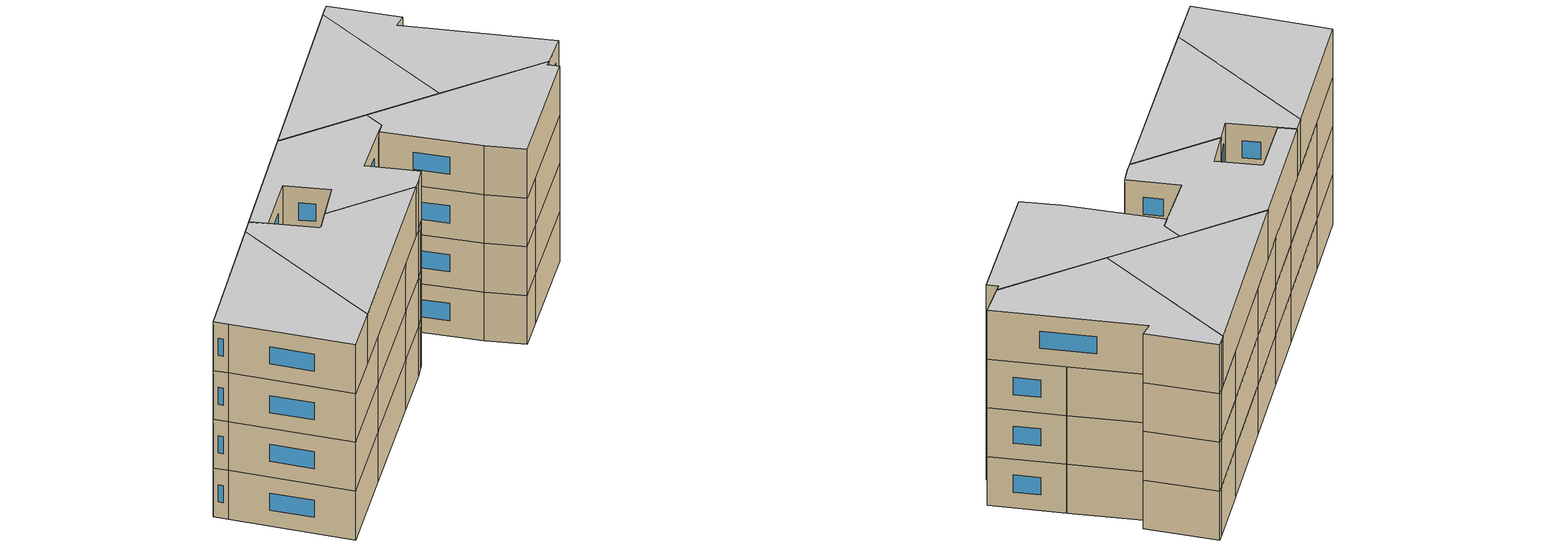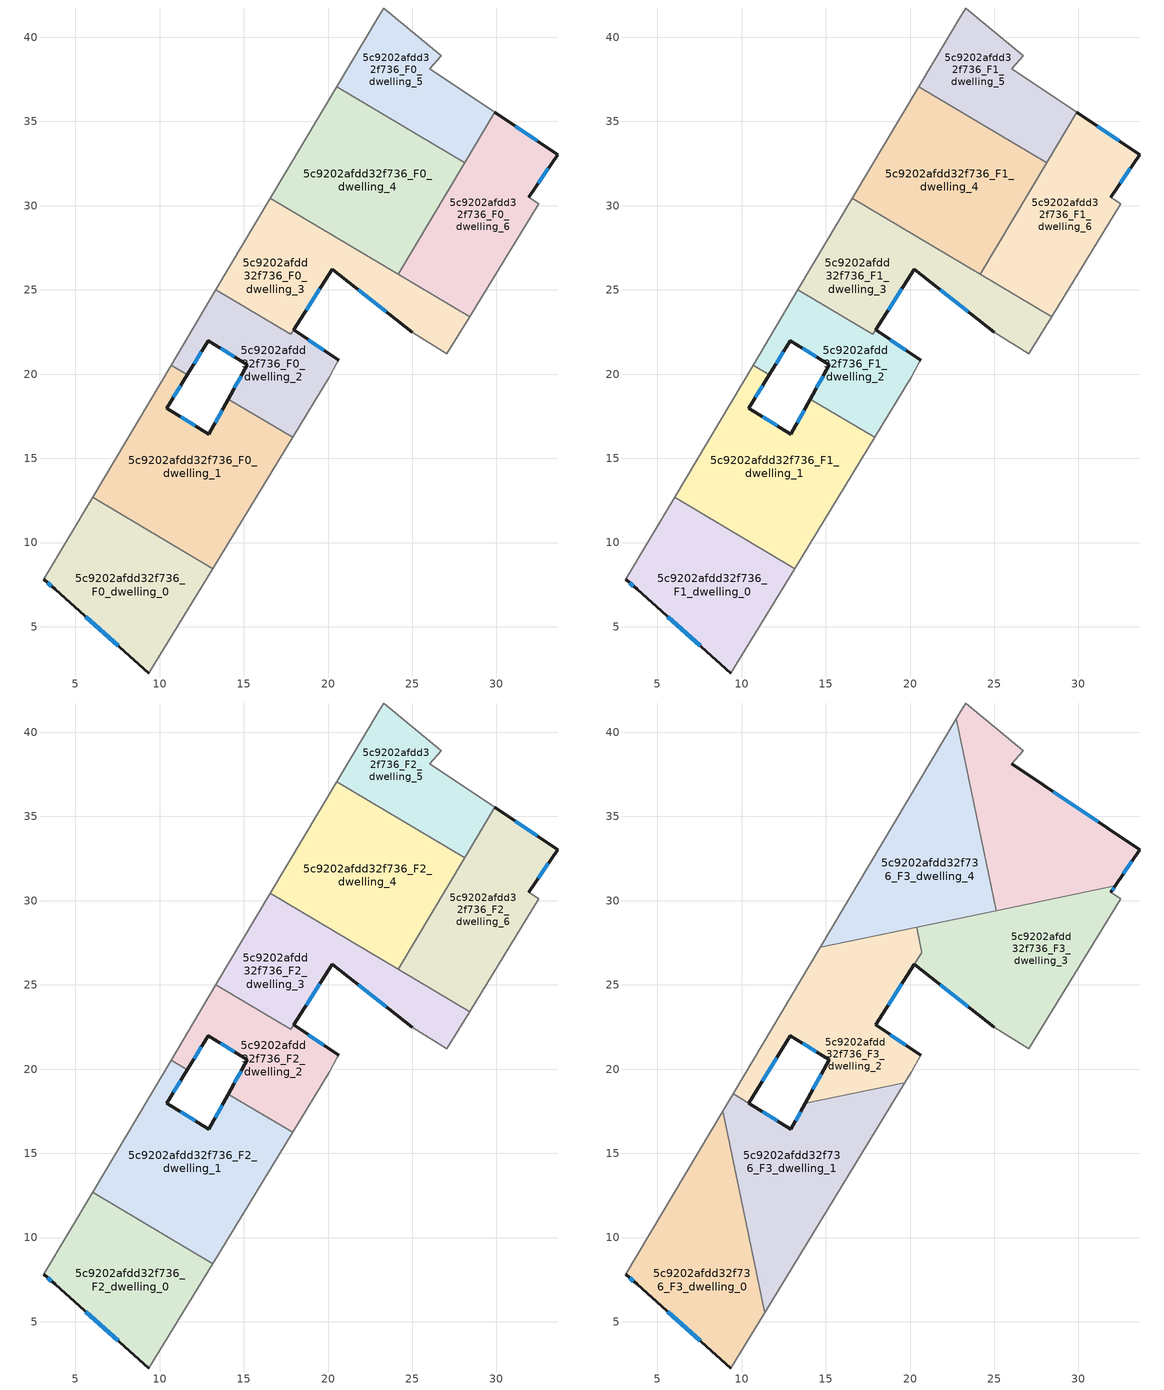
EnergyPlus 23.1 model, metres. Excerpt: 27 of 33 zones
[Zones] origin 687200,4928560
5c9202afdd32f736_F0_dwelling_0
 floor ground (EU_floor_Construction): 13.14,8.45 9.37,2.26 3.8,7.23 3.13,7.82 6.02,12.68 z0
 wall outside (EU_wall_Construction): 3.13,7.82 3.8,7.23 9.37,2.26 z0:3
 wall adiabatic (EU_wall_Construction): 6.02,12.68 3.13,7.82 / 9.37,2.26 13.14,8.45 z0:3
 wall to 5c9202afdd32f736_F0_dwelling_1 (EU_wall_Construction): 13.14,8.45 6.02,12.68 z0:3
 window (EU_Window_Construction): 5.61,5.61 7.56,3.87 / 3.35,7.62 3.58,7.42 z0.98:2.02
5c9202afdd32f736_F0_dwelling_1
 floor ground (EU_floor_Construction): 17.9,16.25 13.14,8.45 6.02,12.68 10.69,20.53 11.65,19.96 10.43,17.96 12.93,16.43 14.08,18.52 z0
 wall outside (EU_wall_Construction): 14.08,18.52 12.93,16.43 10.43,17.96 11.65,19.96 z0:3
 wall to 5c9202afdd32f736_F0_dwelling_2 (EU_wall_Construction): 11.65,19.96 10.69,20.53 / 17.9,16.25 14.08,18.52 z0:3
 wall adiabatic (EU_wall_Construction): 13.14,8.45 17.9,16.25 / 10.69,20.53 6.02,12.68 z0:3
 window (EU_Window_Construction): 10.83,18.62 11.25,19.31 / 12.12,16.93 11.24,17.47 / 13.71,17.84 13.3,17.11 z0.98:2.02
5c9202afdd32f736_F0_dwelling_2
 floor ground (EU_floor_Construction): 17.95,22.62 20.63,20.83 20.56,20.7 20.07,19.82 17.9,16.25 14.08,18.52 15.2,20.54 12.88,22 11.65,19.96 10.69,20.53 13.34,24.99 17.78,22.36 z0
 wall outside (EU_wall_Construction): 11.65,19.96 12.88,22 15.2,20.54 14.08,18.52 / 20.63,20.83 17.95,22.62 z0:3
 wall adiabatic (EU_wall_Construction): 13.34,24.99 10.69,20.53 / 17.9,16.25 20.07,19.82 20.56,20.7 20.63,20.83 z0:3
 wall to 5c9202afdd32f736_F0_dwelling_3 (EU_wall_Construction): 17.77,22.36 13.34,24.99 / 17.95,22.62 17.78,22.36 z0:3
 window (EU_Window_Construction): 12.05,20.62 12.48,21.33 / 19.76,21.42 18.82,22.04 / 14.84,19.89 14.45,19.18 / 13.64,21.52 14.45,21.02 z0.98:2.02
5c9202afdd32f736_F0_dwelling_3
 floor ground (EU_floor_Construction): 28.41,23.41 27.05,21.2 25.01,22.47 20.26,26.22 17.78,22.36 13.34,24.99 16.58,30.44 z0
 wall outside (EU_wall_Construction): 17.95,22.63 20.26,26.22 25.01,22.47 z0:3
 wall adiabatic (EU_wall_Construction): 16.58,30.44 13.34,24.99 / 25.01,22.47 27.05,21.2 28.41,23.41 z0:3
 wall to 5c9202afdd32f736_F0_dwelling_4 (EU_wall_Construction): 24.18,25.92 16.58,30.44 z0:3
 wall to 5c9202afdd32f736_F0_dwelling_6 (EU_wall_Construction): 28.41,23.41 24.18,25.92 z0:3
 window (EU_Window_Construction): 21.81,25.01 23.47,23.69 / 18.7,23.8 19.51,25.05 z0.98:2.02
5c9202afdd32f736_F0_dwelling_4
 floor ground (EU_floor_Construction): 28.12,32.55 24.18,25.92 16.58,30.44 20.51,37.07 z0
 wall adiabatic (EU_wall_Construction): 20.51,37.07 16.58,30.44 z0:3
 wall to 5c9202afdd32f736_F0_dwelling_5 (EU_wall_Construction): 28.12,32.55 20.52,37.07 z0:3
 wall to 5c9202afdd32f736_F0_dwelling_6 (EU_wall_Construction): 24.18,25.92 28.12,32.55 z0:3
5c9202afdd32f736_F0_dwelling_5
 floor ground (EU_floor_Construction): 26.71,38.91 26.04,38.11 29.89,35.54 28.12,32.55 20.52,37.07 23,41.25 23.3,41.73 z0
 wall adiabatic (EU_wall_Construction): 29.89,35.54 26.04,38.11 26.71,38.91 23.3,41.73 23,41.25 20.52,37.07 z0:3
 wall to 5c9202afdd32f736_F0_dwelling_6 (EU_wall_Construction): 28.12,32.55 29.89,35.54 z0:3
5c9202afdd32f736_F0_dwelling_6
 floor ground (EU_floor_Construction): 33.63,33.03 31.93,30.49 32.52,30.11 28.41,23.41 24.18,25.92 29.89,35.54 z0
 wall outside (EU_wall_Construction): 31.93,30.49 33.63,33.03 29.89,35.54 z0:3
 wall adiabatic (EU_wall_Construction): 28.41,23.41 32.52,30.11 31.93,30.49 z0:3
 window (EU_Window_Construction): 32.42,33.85 31.11,34.72 / 32.48,31.32 33.08,32.21 z0.98:2.02
5c9202afdd32f736_F1_dwelling_0
 floor to 5c9202afdd32f736_F0_dwelling_0 (EU_floor_Construction): 13.14,8.45 9.37,2.26 3.8,7.23 3.13,7.82 6.02,12.68 z3
 wall outside (EU_wall_Construction): 3.13,7.82 3.8,7.23 9.37,2.26 z3:6
 wall adiabatic (EU_wall_Construction): 6.02,12.68 3.13,7.82 / 9.37,2.26 13.14,8.45 z3:6
 wall to 5c9202afdd32f736_F1_dwelling_1 (EU_wall_Construction): 13.14,8.45 6.02,12.68 z3:6
 window (EU_Window_Construction): 5.61,5.61 7.56,3.87 / 3.35,7.62 3.58,7.42 z3.98:5.02
5c9202afdd32f736_F1_dwelling_1
 floor to 5c9202afdd32f736_F0_dwelling_1 (EU_floor_Construction): 17.9,16.25 13.14,8.45 6.02,12.68 10.69,20.53 11.65,19.96 10.43,17.96 12.93,16.43 14.08,18.52 z3
 wall outside (EU_wall_Construction): 14.08,18.52 12.93,16.43 10.43,17.96 11.65,19.96 z3:6
 wall to 5c9202afdd32f736_F1_dwelling_2 (EU_wall_Construction): 11.65,19.96 10.69,20.53 / 17.9,16.25 14.08,18.52 z3:6
 wall adiabatic (EU_wall_Construction): 13.14,8.45 17.9,16.25 / 10.69,20.53 6.02,12.68 z3:6
 window (EU_Window_Construction): 10.83,18.62 11.25,19.31 / 12.12,16.93 11.24,17.47 / 13.71,17.84 13.3,17.11 z3.98:5.02
5c9202afdd32f736_F1_dwelling_2
 floor to 5c9202afdd32f736_F0_dwelling_2 (EU_floor_Construction): 17.95,22.62 20.63,20.83 20.56,20.7 20.07,19.82 17.9,16.25 14.08,18.52 15.2,20.54 12.88,22 11.65,19.96 10.69,20.53 13.34,24.99 17.78,22.36 z3
 wall outside (EU_wall_Construction): 11.65,19.96 12.88,22 15.2,20.54 14.08,18.52 / 20.63,20.83 17.95,22.62 z3:6
 wall adiabatic (EU_wall_Construction): 13.34,24.99 10.69,20.53 / 17.9,16.25 20.07,19.82 20.56,20.7 20.63,20.83 z3:6
 wall to 5c9202afdd32f736_F1_dwelling_3 (EU_wall_Construction): 17.77,22.36 13.34,24.99 / 17.95,22.62 17.78,22.36 z3:6
 window (EU_Window_Construction): 12.05,20.62 12.48,21.33 / 19.76,21.42 18.82,22.04 / 14.84,19.89 14.45,19.18 / 13.64,21.52 14.45,21.02 z3.98:5.02
5c9202afdd32f736_F1_dwelling_3
 floor to 5c9202afdd32f736_F0_dwelling_3 (EU_floor_Construction): 28.41,23.41 27.05,21.2 25.01,22.47 20.26,26.22 17.77,22.36 13.34,24.99 16.58,30.44 z3
 wall outside (EU_wall_Construction): 17.95,22.63 20.26,26.22 25.01,22.47 z3:6
 wall adiabatic (EU_wall_Construction): 16.58,30.44 13.34,24.99 / 25.01,22.47 27.05,21.2 28.41,23.41 z3:6
 wall to 5c9202afdd32f736_F1_dwelling_4 (EU_wall_Construction): 24.18,25.92 16.58,30.44 z3:6
 wall to 5c9202afdd32f736_F1_dwelling_6 (EU_wall_Construction): 28.41,23.41 24.18,25.92 z3:6
 window (EU_Window_Construction): 21.81,25.01 23.47,23.69 / 18.7,23.8 19.51,25.05 z3.98:5.02
5c9202afdd32f736_F1_dwelling_4
 floor to 5c9202afdd32f736_F0_dwelling_4 (EU_floor_Construction): 28.12,32.55 24.18,25.92 16.58,30.44 20.51,37.07 z3
 wall adiabatic (EU_wall_Construction): 20.51,37.07 16.58,30.44 z3:6
 wall to 5c9202afdd32f736_F1_dwelling_5 (EU_wall_Construction): 28.12,32.55 20.52,37.07 z3:6
 wall to 5c9202afdd32f736_F1_dwelling_6 (EU_wall_Construction): 24.18,25.92 28.12,32.55 z3:6
5c9202afdd32f736_F1_dwelling_5
 floor to 5c9202afdd32f736_F0_dwelling_5 (EU_floor_Construction): 26.71,38.91 26.04,38.11 29.89,35.54 28.12,32.55 20.52,37.07 23,41.25 23.3,41.73 z3
 wall adiabatic (EU_wall_Construction): 29.89,35.54 26.04,38.11 26.71,38.91 23.3,41.73 23,41.25 20.52,37.07 z3:6
 wall to 5c9202afdd32f736_F1_dwelling_6 (EU_wall_Construction): 28.12,32.55 29.89,35.54 z3:6
5c9202afdd32f736_F1_dwelling_6
 floor to 5c9202afdd32f736_F0_dwelling_6 (EU_floor_Construction): 33.63,33.03 31.93,30.49 32.52,30.11 28.41,23.41 24.18,25.92 29.89,35.54 z3
 wall outside (EU_wall_Construction): 31.93,30.49 33.63,33.03 29.89,35.54 z3:6
 wall adiabatic (EU_wall_Construction): 28.41,23.41 32.52,30.11 31.93,30.49 z3:6
 window (EU_Window_Construction): 32.42,33.85 31.11,34.72 / 32.48,31.32 33.08,32.21 z3.98:5.02
5c9202afdd32f736_F2_dwelling_0
 floor to 5c9202afdd32f736_F1_dwelling_0 (EU_floor_Construction): 13.14,8.45 9.37,2.26 3.8,7.23 3.13,7.82 6.02,12.68 z6
 wall outside (EU_wall_Construction): 3.13,7.82 3.8,7.23 9.37,2.26 z6:9
 wall adiabatic (EU_wall_Construction): 6.02,12.68 3.13,7.82 / 9.37,2.26 13.14,8.45 z6:9
 wall to 5c9202afdd32f736_F2_dwelling_1 (EU_wall_Construction): 13.14,8.45 6.02,12.68 z6:9
 window (EU_Window_Construction): 5.61,5.61 7.56,3.87 / 3.35,7.62 3.58,7.42 z6.98:8.02
5c9202afdd32f736_F2_dwelling_1
 floor to 5c9202afdd32f736_F1_dwelling_1 (EU_floor_Construction): 17.9,16.25 13.14,8.45 6.02,12.68 10.69,20.53 11.65,19.96 10.43,17.96 12.93,16.43 14.08,18.52 z6
 wall outside (EU_wall_Construction): 14.08,18.52 12.93,16.43 10.43,17.96 11.65,19.96 z6:9
 wall to 5c9202afdd32f736_F2_dwelling_2 (EU_wall_Construction): 11.65,19.96 10.69,20.53 / 17.9,16.25 14.08,18.52 z6:9
 wall adiabatic (EU_wall_Construction): 13.14,8.45 17.9,16.25 / 10.69,20.53 6.02,12.68 z6:9
 window (EU_Window_Construction): 10.83,18.62 11.25,19.31 / 12.12,16.93 11.24,17.47 / 13.71,17.84 13.3,17.11 z6.98:8.02
5c9202afdd32f736_F2_dwelling_2
 floor to 5c9202afdd32f736_F1_dwelling_2 (EU_floor_Construction): 17.95,22.62 20.63,20.83 20.56,20.7 20.07,19.82 17.9,16.25 14.08,18.52 15.2,20.54 12.88,22 11.65,19.96 10.69,20.53 13.34,24.99 17.78,22.36 z6
 wall outside (EU_wall_Construction): 11.65,19.96 12.88,22 15.2,20.54 14.08,18.52 / 20.63,20.83 17.95,22.62 z6:9
 wall adiabatic (EU_wall_Construction): 13.34,24.99 10.69,20.53 / 17.9,16.25 20.07,19.82 20.56,20.7 20.63,20.83 z6:9
 wall to 5c9202afdd32f736_F2_dwelling_3 (EU_wall_Construction): 17.77,22.36 13.34,24.99 / 17.95,22.62 17.78,22.36 z6:9
 window (EU_Window_Construction): 12.05,20.62 12.48,21.33 / 19.76,21.42 18.82,22.04 / 14.84,19.89 14.45,19.18 / 13.64,21.52 14.45,21.02 z6.98:8.02
5c9202afdd32f736_F2_dwelling_3
 floor to 5c9202afdd32f736_F1_dwelling_3 (EU_floor_Construction): 28.41,23.41 27.05,21.2 25.01,22.47 20.26,26.22 17.77,22.36 13.34,24.99 16.58,30.44 z6
 wall outside (EU_wall_Construction): 17.95,22.63 20.26,26.22 25.01,22.47 z6:9
 wall adiabatic (EU_wall_Construction): 16.58,30.44 13.34,24.99 / 25.01,22.47 27.05,21.2 28.41,23.41 z6:9
 wall to 5c9202afdd32f736_F2_dwelling_4 (EU_wall_Construction): 24.18,25.92 16.58,30.44 z6:9
 wall to 5c9202afdd32f736_F2_dwelling_6 (EU_wall_Construction): 28.41,23.41 24.18,25.92 z6:9
 window (EU_Window_Construction): 21.81,25.01 23.47,23.69 / 18.7,23.8 19.51,25.05 z6.98:8.02
5c9202afdd32f736_F2_dwelling_4
 floor to 5c9202afdd32f736_F1_dwelling_4 (EU_floor_Construction): 28.12,32.55 24.18,25.92 16.58,30.44 20.51,37.07 z6
 wall adiabatic (EU_wall_Construction): 20.51,37.07 16.58,30.44 z6:9
 wall to 5c9202afdd32f736_F2_dwelling_5 (EU_wall_Construction): 28.12,32.55 20.52,37.07 z6:9
 wall to 5c9202afdd32f736_F2_dwelling_6 (EU_wall_Construction): 24.18,25.92 28.12,32.55 z6:9
 ceiling adiabatic (EU_roof_Construction): 26.42,29.69 28.12,32.55 23.94,35.03 25.11,29.41 z9
5c9202afdd32f736_F2_dwelling_5
 floor to 5c9202afdd32f736_F1_dwelling_5 (EU_floor_Construction): 26.71,38.91 26.04,38.11 29.89,35.54 28.12,32.55 20.52,37.07 23,41.25 23.3,41.73 z6
 wall adiabatic (EU_wall_Construction): 29.89,35.54 26.04,38.11 26.71,38.91 23.3,41.73 23,41.25 20.52,37.07 z6:9
 wall to 5c9202afdd32f736_F2_dwelling_6 (EU_wall_Construction): 28.12,32.55 29.89,35.54 z6:9
5c9202afdd32f736_F2_dwelling_6
 floor to 5c9202afdd32f736_F1_dwelling_6 (EU_floor_Construction): 33.63,33.03 31.93,30.49 32.52,30.11 28.41,23.41 24.18,25.92 29.89,35.54 z6
 wall outside (EU_wall_Construction): 31.93,30.49 33.63,33.03 29.89,35.54 z6:9
 wall adiabatic (EU_wall_Construction): 28.41,23.41 32.52,30.11 31.93,30.49 z6:9
 window (EU_Window_Construction): 32.42,33.85 31.11,34.72 / 32.48,31.32 33.08,32.21 z6.98:8.02
5c9202afdd32f736_F3_dwelling_0
 floor to 5c9202afdd32f736_F2_dwelling_0 (EU_floor_Construction): 10.43,10.06 11.37,5.54 9.37,2.26 3.8,7.23 3.13,7.82 6.02,12.68 z9
 floor to 5c9202afdd32f736_F2_dwelling_1 (EU_floor_Construction): 8.99,16.96 10.43,10.06 6.02,12.68 8.88,17.5 z9
 wall outside (EU_wall_Construction): 3.13,7.82 3.8,7.23 9.37,2.26 z9:12
 wall adiabatic (EU_wall_Construction): 8.88,17.5 3.13,7.82 / 9.37,2.26 11.38,5.54 z9:12
 wall to 5c9202afdd32f736_F3_dwelling_1 (EU_wall_Construction): 8.99,16.97 8.88,17.5 / 11.38,5.54 8.99,16.96 z9:12
 window (EU_Window_Construction): 5.61,5.61 7.56,3.87 / 3.35,7.62 3.58,7.42 z9.98:11.02
 ceiling to 5c9202afdd32f736_F4_dwelling_0 (EU_floor_Construction): 9.37,2.26 11.38,5.54 8.99,16.97 8.88,17.5 3.13,7.82 3.8,7.23 z12
5c9202afdd32f736_F3_dwelling_1
 floor to 5c9202afdd32f736_F2_dwelling_1 (EU_floor_Construction): 17.9,16.25 13.14,8.45 10.43,10.06 8.99,16.96 8.89,17.5 9.5,18.54 12.93,16.43 13.78,17.97 14.69,18.16 z9
 floor to 5c9202afdd32f736_F2_dwelling_2 (EU_floor_Construction): 19.7,19.2 17.9,16.25 14.69,18.16 z9
 floor to 5c9202afdd32f736_F2_dwelling_0 (EU_floor_Construction): 13.14,8.45 11.37,5.54 10.43,10.06 z9
 wall outside (EU_wall_Construction): 13.78,17.96 12.93,16.43 10.43,17.97 z9:12
 wall adiabatic (EU_wall_Construction): 9.5,18.54 8.89,17.5 / 11.38,5.54 19.7,19.2 z9:12
 wall to 5c9202afdd32f736_F3_dwelling_2 (EU_wall_Construction): 19.7,19.2 13.78,17.96 / 10.43,17.97 9.5,18.54 z9:12
 window (EU_Window_Construction): 13.5,17.47 13.21,16.93 / 12.12,16.93 11.24,17.47 z9.98:11.02
 ceiling to 5c9202afdd32f736_F4_dwelling_1 (EU_floor_Construction): 11.38,5.54 19.7,19.2 13.78,17.96 12.93,16.43 9.5,18.54 8.89,17.5 8.99,16.96 z12
5c9202afdd32f736_F3_dwelling_2
 floor to 5c9202afdd32f736_F2_dwelling_2 (EU_floor_Construction): 17.95,22.62 20.63,20.83 20.07,19.82 19.7,19.2 14.69,18.16 14.08,18.52 15.2,20.54 12.88,22 11.65,19.96 10.69,20.53 13.34,24.99 17.78,22.36 z9
 floor to 5c9202afdd32f736_F2_dwelling_1 (EU_floor_Construction): 14.69,18.16 13.78,17.97 14.08,18.52 z9; 11.65,19.96 10.43,17.97 9.5,18.54 10.69,20.53 z9
 floor to 5c9202afdd32f736_F2_dwelling_3 (EU_floor_Construction): 20.45,28.14 20.71,26.93 17.77,22.36 13.34,24.99 14.67,27.24 20.08,28.36 z9
 floor to 5c9202afdd32f736_F2_dwelling_4 (EU_floor_Construction): 20.39,28.43 20.45,28.14 20.08,28.36 z9
 wall outside (EU_wall_Construction): 20.63,20.83 17.95,22.62 20.26,26.22 / 10.43,17.96 12.88,22 15.2,20.54 13.78,17.96 z9:12
 wall adiabatic (EU_wall_Construction): 14.67,27.24 9.5,18.54 / 19.7,19.2 20.07,19.82 20.63,20.83 z9:12
 wall to 5c9202afdd32f736_F3_dwelling_4 (EU_wall_Construction): 20.39,28.43 14.67,27.24 z9:12
 wall to 5c9202afdd32f736_F3_dwelling_3 (EU_wall_Construction): 20.71,26.93 20.39,28.43 / 20.26,26.22 20.71,26.92 z9:12
 window (EU_Window_Construction): 19.76,21.42 18.82,22.04 / 14.74,19.71 14.24,18.8 / 13.64,21.52 14.45,21.02 / 11.23,19.28 12.08,20.68 / 18.7,23.8 19.51,25.05 z9.98:11.02
 ceiling to 5c9202afdd32f736_F4_dwelling_2 (EU_floor_Construction): 19.7,19.2 20.07,19.82 20.63,20.83 17.95,22.62 20.71,26.93 20.39,28.43 14.67,27.24 9.5,18.54 10.43,17.96 12.88,22 15.2,20.54 13.78,17.96 z12
5c9202afdd32f736_F3_dwelling_3
 floor to 5c9202afdd32f736_F2_dwelling_3 (EU_floor_Construction): 28.41,23.41 27.05,21.2 25.01,22.47 20.26,26.22 20.71,26.92 20.45,28.14 z9
 floor to 5c9202afdd32f736_F2_dwelling_6 (EU_floor_Construction): 32.2,30.89 31.93,30.49 32.52,30.11 28.41,23.41 24.18,25.92 26.42,29.69 z9
 floor to 5c9202afdd32f736_F2_dwelling_4 (EU_floor_Construction): 26.42,29.69 24.18,25.92 20.45,28.14 20.39,28.43 z9
 wall outside (EU_wall_Construction): 20.26,26.22 25.01,22.47 / 31.93,30.49 32.2,30.89 z9:12
 wall adiabatic (EU_wall_Construction): 25.01,22.47 27.05,21.2 32.52,30.11 31.93,30.49 z9:12
 wall to 5c9202afdd32f736_F3_dwelling_5 (EU_wall_Construction): 32.2,30.89 25.11,29.41 z9:12
 wall to 5c9202afdd32f736_F3_dwelling_4 (EU_wall_Construction): 25.11,29.41 20.39,28.43 z9:12
 window (EU_Window_Construction): 21.81,25.01 23.47,23.69 / 32.02,30.62 32.11,30.76 z9.98:11.02
 ceiling to 5c9202afdd32f736_F4_dwelling_3 (EU_floor_Construction): 27.05,21.2 32.52,30.11 31.93,30.49 32.2,30.89 20.39,28.43 20.71,26.92 20.26,26.22 25.01,22.47 z12
5c9202afdd32f736_F3_dwelling_4
 floor to 5c9202afdd32f736_F2_dwelling_4 (EU_floor_Construction): 23.94,35.03 25.11,29.41 20.08,28.36 16.58,30.44 20.52,37.07 z9
 floor to 5c9202afdd32f736_F2_dwelling_5 (EU_floor_Construction): 22.74,40.81 23.94,35.03 20.52,37.07 z9
 floor to 5c9202afdd32f736_F2_dwelling_3 (EU_floor_Construction): 20.08,28.36 14.67,27.24 16.58,30.44 z9
 wall to 5c9202afdd32f736_F3_dwelling_5 (EU_wall_Construction): 25.11,29.41 22.74,40.81 z9:12
 wall adiabatic (EU_wall_Construction): 22.74,40.81 14.67,27.24 z9:12
 ceiling to 5c9202afdd32f736_F4_dwelling_4 (EU_floor_Construction): 25.11,29.41 22.74,40.81 14.67,27.24 z12
5c9202afdd32f736_F3_dwelling_5
 floor to 5c9202afdd32f736_F2_dwelling_5 (EU_floor_Construction): 26.71,38.91 26.04,38.11 29.89,35.54 28.12,32.55 23.94,35.03 22.74,40.81 23,41.25 23.3,41.73 z9
 floor to 5c9202afdd32f736_F2_dwelling_6 (EU_floor_Construction): 33.63,33.03 32.2,30.89 26.42,29.69 29.89,35.54 z9
 floor adiabatic (EU_floor_Construction): 28.12,32.55 26.42,29.69 25.11,29.41 23.94,35.03 z9
 wall outside (EU_wall_Construction): 32.2,30.89 33.63,33.03 26.04,38.11 z9:12
 wall adiabatic (EU_wall_Construction): 26.04,38.11 26.71,38.91 23.3,41.73 23,41.25 22.74,40.81 z9:12
 window (EU_Window_Construction): 31.16,34.69 28.51,36.46 / 32.66,31.59 33.16,32.34 z9.98:11.02
 ceiling to 5c9202afdd32f736_F4_dwelling_5 (EU_floor_Construction): 32.2,30.89 33.63,33.03 26.04,38.11 26.71,38.91 23.3,41.73 23,41.25 22.74,40.81 25.11,29.41 z12
[Building]
EU S2 Campaign: North Axis=0; Terrain=City; Solar Distribution=FullExterior
[Site:Location]
Bologna: Latitude=44.5; Longitude=11.25; Time Zone=1; Elevation=37
[SizingPeriod:WeatherFileDays]
AnnualSizingPeriod: Begin Month=1; Begin Day of Month=1; End Month=12; End Day of Month=31; Day of Week for Start Day=Monday; Use Weather File Daylight Saving Period=No; Use Weather File Rain and Snow Indicators=No
[MATERIAL]
EU_InternalMass_Material: Roughness=MediumRough; Thickness=0.1; Conductivity=1; Density=1800; Specific Heat=900; Thermal Absorptance=0.9; Solar Absorptance=0.7; Visible Absorptance=0.7
[MATERIAL:NOMASS] Roughness=MediumRough; Thermal Absorptance=0.9; Solar Absorptance=0.7; Visible Absorptance=0.7
Name | Thermal Resistance
EU_wall_NoMass | 0.905828
EU_roof_NoMass | 0.37593
EU_floor_NoMass | 0.67114
[WINDOWMATERIAL:SIMPLEGLAZINGSYSTEM]
EU_Window_SimpleGlazing: UFactor=4.52486; Solar Heat Gain Coefficient=0.85; Visible Transmittance=0.85
[CONSTRUCTION]
EU_wall_Construction: EU_wall_NoMass
EU_roof_Construction: EU_roof_NoMass
EU_floor_Construction: EU_floor_NoMass
EU_Window_Construction: EU_Window_SimpleGlazing
EU_InternalMass_Construction: EU_InternalMass_Material
[ZONE] Type=1; Multiplier=1; Ceiling Height=autocalculate; Floor Area=autocalculate; Part of Total Floor Area=Yes
Name | Volume
5c9202afdd32f736_F0_dwelling_0; 5c9202afdd32f736_F1_dwelling_0; 5c9202afdd32f736_F2_dwelling_0 | 159.688
5c9202afdd32f736_F3_dwelling_0 | 186.697
5c9202afdd32f736_F0_dwelling_1; 5c9202afdd32f736_F1_dwelling_1; 5c9202afdd32f736_F2_dwelling_1 | 208.042
5c9202afdd32f736_F3_dwelling_1 | 192.007
5c9202afdd32f736_F0_dwelling_2; 5c9202afdd32f736_F1_dwelling_2; 5c9202afdd32f736_F2_dwelling_2 | 113.616
5c9202afdd32f736_F3_dwelling_2 | 179.09
5c9202afdd32f736_F0_dwelling_3 | 157.397
5c9202afdd32f736_F1_dwelling_3; 5c9202afdd32f736_F2_dwelling_3 | 157.367
5c9202afdd32f736_F3_dwelling_3 | 187.416
5c9202afdd32f736_F0_dwelling_4; 5c9202afdd32f736_F1_dwelling_4; 5c9202afdd32f736_F2_dwelling_4 | 204.453
5c9202afdd32f736_F3_dwelling_4 | 186.324
5c9202afdd32f736_F0_dwelling_5; 5c9202afdd32f736_F1_dwelling_5; 5c9202afdd32f736_F2_dwelling_5 | 114.79
5c9202afdd32f736_F3_dwelling_5 | 186.327
5c9202afdd32f736_F0_dwelling_6; 5c9202afdd32f736_F1_dwelling_6; 5c9202afdd32f736_F2_dwelling_6 | 159.677
[INTERNALMASS] Construction=EU_InternalMass_Construction
Name | Zone or ZoneList | Surface Area
5c9202afdd32f736_F0_dwelling_0_EU_InternalMass | 5c9202afdd32f736_F0_dwelling_0 | 53.2292
5c9202afdd32f736_F0_dwelling_1_EU_InternalMass | 5c9202afdd32f736_F0_dwelling_1 | 69.3476
5c9202afdd32f736_F0_dwelling_2_EU_InternalMass | 5c9202afdd32f736_F0_dwelling_2 | 37.8723
5c9202afdd32f736_F0_dwelling_3_EU_InternalMass | 5c9202afdd32f736_F0_dwelling_3 | 52.4697
5c9202afdd32f736_F0_dwelling_4_EU_InternalMass | 5c9202afdd32f736_F0_dwelling_4 | 68.2004
5c9202afdd32f736_F0_dwelling_5_EU_InternalMass | 5c9202afdd32f736_F0_dwelling_5 | 38.2648
5c9202afdd32f736_F0_dwelling_6_EU_InternalMass | 5c9202afdd32f736_F0_dwelling_6 | 53.228
5c9202afdd32f736_F1_dwelling_0_EU_InternalMass | 5c9202afdd32f736_F1_dwelling_0 | 53.2292
5c9202afdd32f736_F1_dwelling_1_EU_InternalMass | 5c9202afdd32f736_F1_dwelling_1 | 69.3476
5c9202afdd32f736_F1_dwelling_2_EU_InternalMass | 5c9202afdd32f736_F1_dwelling_2 | 37.8723
5c9202afdd32f736_F1_dwelling_3_EU_InternalMass | 5c9202afdd32f736_F1_dwelling_3 | 52.4697
5c9202afdd32f736_F1_dwelling_4_EU_InternalMass | 5c9202afdd32f736_F1_dwelling_4 | 68.2004
5c9202afdd32f736_F1_dwelling_5_EU_InternalMass | 5c9202afdd32f736_F1_dwelling_5 | 38.2648
5c9202afdd32f736_F1_dwelling_6_EU_InternalMass | 5c9202afdd32f736_F1_dwelling_6 | 53.228
5c9202afdd32f736_F2_dwelling_0_EU_InternalMass | 5c9202afdd32f736_F2_dwelling_0 | 53.2292
5c9202afdd32f736_F2_dwelling_1_EU_InternalMass | 5c9202afdd32f736_F2_dwelling_1 | 69.3476
5c9202afdd32f736_F2_dwelling_2_EU_InternalMass | 5c9202afdd32f736_F2_dwelling_2 | 37.8723
5c9202afdd32f736_F2_dwelling_3_EU_InternalMass | 5c9202afdd32f736_F2_dwelling_3 | 52.4697
5c9202afdd32f736_F2_dwelling_4_EU_InternalMass | 5c9202afdd32f736_F2_dwelling_4 | 68.2004
5c9202afdd32f736_F2_dwelling_5_EU_InternalMass | 5c9202afdd32f736_F2_dwelling_5 | 38.2648
5c9202afdd32f736_F2_dwelling_6_EU_InternalMass | 5c9202afdd32f736_F2_dwelling_6 | 53.228
5c9202afdd32f736_F3_dwelling_0_EU_InternalMass | 5c9202afdd32f736_F3_dwelling_0 | 62.2352
5c9202afdd32f736_F3_dwelling_1_EU_InternalMass | 5c9202afdd32f736_F3_dwelling_1 | 64.0026
5c9202afdd32f736_F3_dwelling_2_EU_InternalMass | 5c9202afdd32f736_F3_dwelling_2 | 59.7085
5c9202afdd32f736_F3_dwelling_3_EU_InternalMass | 5c9202afdd32f736_F3_dwelling_3 | 62.4717
5c9202afdd32f736_F3_dwelling_4_EU_InternalMass | 5c9202afdd32f736_F3_dwelling_4 | 62.105
5c9202afdd32f736_F3_dwelling_5_EU_InternalMass | 5c9202afdd32f736_F3_dwelling_5 | 62.1096
[OTHEREQUIPMENT] Fuel Type=Electricity; Design Level Calculation Method=Watts/Area; Power per Zone Floor Area=1; Fraction Latent=0; Fraction Radiant=0; Fraction Lost=0; Carbon Dioxide Generation Rate=0; EndUse Subcategory=EU_Step8_InternalGains
Name | Zone or ZoneList or Space or SpaceList | Schedule
EU_Step8_InternalGain_5c9202afdd32f736_F0_dwelling_0_f000 | 5c9202afdd32f736_F0_dwelling_0 | EU_Step8_GainSchedule_5c9202afdd32f736_F0_dwelling_0_f000
EU_Step8_InternalGain_5c9202afdd32f736_F0_dwelling_1_f000 | 5c9202afdd32f736_F0_dwelling_1 | EU_Step8_GainSchedule_5c9202afdd32f736_F0_dwelling_1_f000
EU_Step8_InternalGain_5c9202afdd32f736_F0_dwelling_2_f000 | 5c9202afdd32f736_F0_dwelling_2 | EU_Step8_GainSchedule_5c9202afdd32f736_F0_dwelling_2_f000
EU_Step8_InternalGain_5c9202afdd32f736_F0_dwelling_3_f000 | 5c9202afdd32f736_F0_dwelling_3 | EU_Step8_GainSchedule_5c9202afdd32f736_F0_dwelling_3_f000
EU_Step8_InternalGain_5c9202afdd32f736_F0_dwelling_4_f000 | 5c9202afdd32f736_F0_dwelling_4 | EU_Step8_GainSchedule_5c9202afdd32f736_F0_dwelling_4_f000
EU_Step8_InternalGain_5c9202afdd32f736_F0_dwelling_5_f000 | 5c9202afdd32f736_F0_dwelling_5 | EU_Step8_GainSchedule_5c9202afdd32f736_F0_dwelling_5_f000
EU_Step8_InternalGain_5c9202afdd32f736_F0_dwelling_6_f000 | 5c9202afdd32f736_F0_dwelling_6 | EU_Step8_GainSchedule_5c9202afdd32f736_F0_dwelling_6_f000
EU_Step8_InternalGain_5c9202afdd32f736_F1_dwelling_0_f000 | 5c9202afdd32f736_F1_dwelling_0 | EU_Step8_GainSchedule_5c9202afdd32f736_F1_dwelling_0_f000
EU_Step8_InternalGain_5c9202afdd32f736_F1_dwelling_1_f000 | 5c9202afdd32f736_F1_dwelling_1 | EU_Step8_GainSchedule_5c9202afdd32f736_F1_dwelling_1_f000
EU_Step8_InternalGain_5c9202afdd32f736_F1_dwelling_2_f000 | 5c9202afdd32f736_F1_dwelling_2 | EU_Step8_GainSchedule_5c9202afdd32f736_F1_dwelling_2_f000
EU_Step8_InternalGain_5c9202afdd32f736_F1_dwelling_3_f000 | 5c9202afdd32f736_F1_dwelling_3 | EU_Step8_GainSchedule_5c9202afdd32f736_F1_dwelling_3_f000
EU_Step8_InternalGain_5c9202afdd32f736_F1_dwelling_4_f000 | 5c9202afdd32f736_F1_dwelling_4 | EU_Step8_GainSchedule_5c9202afdd32f736_F1_dwelling_4_f000
EU_Step8_InternalGain_5c9202afdd32f736_F1_dwelling_5_f000 | 5c9202afdd32f736_F1_dwelling_5 | EU_Step8_GainSchedule_5c9202afdd32f736_F1_dwelling_5_f000
EU_Step8_InternalGain_5c9202afdd32f736_F1_dwelling_6_f000 | 5c9202afdd32f736_F1_dwelling_6 | EU_Step8_GainSchedule_5c9202afdd32f736_F1_dwelling_6_f000
EU_Step8_InternalGain_5c9202afdd32f736_F2_dwelling_0_f000 | 5c9202afdd32f736_F2_dwelling_0 | EU_Step8_GainSchedule_5c9202afdd32f736_F2_dwelling_0_f000
EU_Step8_InternalGain_5c9202afdd32f736_F2_dwelling_1_f000 | 5c9202afdd32f736_F2_dwelling_1 | EU_Step8_GainSchedule_5c9202afdd32f736_F2_dwelling_1_f000
EU_Step8_InternalGain_5c9202afdd32f736_F2_dwelling_2_f000 | 5c9202afdd32f736_F2_dwelling_2 | EU_Step8_GainSchedule_5c9202afdd32f736_F2_dwelling_2_f000
EU_Step8_InternalGain_5c9202afdd32f736_F2_dwelling_3_f000 | 5c9202afdd32f736_F2_dwelling_3 | EU_Step8_GainSchedule_5c9202afdd32f736_F2_dwelling_3_f000
EU_Step8_InternalGain_5c9202afdd32f736_F2_dwelling_4_f000 | 5c9202afdd32f736_F2_dwelling_4 | EU_Step8_GainSchedule_5c9202afdd32f736_F2_dwelling_4_f000
EU_Step8_InternalGain_5c9202afdd32f736_F2_dwelling_5_f000 | 5c9202afdd32f736_F2_dwelling_5 | EU_Step8_GainSchedule_5c9202afdd32f736_F2_dwelling_5_f000
EU_Step8_InternalGain_5c9202afdd32f736_F2_dwelling_6_f000 | 5c9202afdd32f736_F2_dwelling_6 | EU_Step8_GainSchedule_5c9202afdd32f736_F2_dwelling_6_f000
EU_Step8_InternalGain_5c9202afdd32f736_F3_dwelling_0_f000 | 5c9202afdd32f736_F3_dwelling_0 | EU_Step8_GainSchedule_5c9202afdd32f736_F3_dwelling_0_f000
EU_Step8_InternalGain_5c9202afdd32f736_F3_dwelling_1_f000 | 5c9202afdd32f736_F3_dwelling_1 | EU_Step8_GainSchedule_5c9202afdd32f736_F3_dwelling_1_f000
EU_Step8_InternalGain_5c9202afdd32f736_F3_dwelling_2_f000 | 5c9202afdd32f736_F3_dwelling_2 | EU_Step8_GainSchedule_5c9202afdd32f736_F3_dwelling_2_f000
EU_Step8_InternalGain_5c9202afdd32f736_F3_dwelling_3_f000 | 5c9202afdd32f736_F3_dwelling_3 | EU_Step8_GainSchedule_5c9202afdd32f736_F3_dwelling_3_f000
EU_Step8_InternalGain_5c9202afdd32f736_F3_dwelling_4_f000 | 5c9202afdd32f736_F3_dwelling_4 | EU_Step8_GainSchedule_5c9202afdd32f736_F3_dwelling_4_f000
EU_Step8_InternalGain_5c9202afdd32f736_F3_dwelling_5_f000 | 5c9202afdd32f736_F3_dwelling_5 | EU_Step8_GainSchedule_5c9202afdd32f736_F3_dwelling_5_f000
[ZONEVENTILATION:DESIGNFLOWRATE] Schedule=EU_AlwaysOn; Design Flow Rate Calculation Method=AirChanges/Hour; Air Changes per Hour=0.73129; Ventilation Type=Natural; Fan Pressure Rise=0; Fan Total Efficiency=1; Constant Term Coefficient=1; Temperature Term Coefficient=0; Velocity Term Coefficient=0; Velocity Squared Term Coefficient=0; Minimum Indoor Temperature=-100; Maximum Indoor Temperature=100; Delta Temperature=-100; Minimum Outdoor Temperature=-100; Maximum Outdoor Temperature=100; Maximum Wind Speed=40
Name | Zone or ZoneList or Space or SpaceList
EU_ConstantAir_5c9202afdd32f736_F0_dwelling_0 | 5c9202afdd32f736_F0_dwelling_0
EU_ConstantAir_5c9202afdd32f736_F0_dwelling_1 | 5c9202afdd32f736_F0_dwelling_1
EU_ConstantAir_5c9202afdd32f736_F0_dwelling_2 | 5c9202afdd32f736_F0_dwelling_2
EU_ConstantAir_5c9202afdd32f736_F0_dwelling_3 | 5c9202afdd32f736_F0_dwelling_3
EU_ConstantAir_5c9202afdd32f736_F0_dwelling_4 | 5c9202afdd32f736_F0_dwelling_4
EU_ConstantAir_5c9202afdd32f736_F0_dwelling_5 | 5c9202afdd32f736_F0_dwelling_5
EU_ConstantAir_5c9202afdd32f736_F0_dwelling_6 | 5c9202afdd32f736_F0_dwelling_6
EU_ConstantAir_5c9202afdd32f736_F1_dwelling_0 | 5c9202afdd32f736_F1_dwelling_0
EU_ConstantAir_5c9202afdd32f736_F1_dwelling_1 | 5c9202afdd32f736_F1_dwelling_1
EU_ConstantAir_5c9202afdd32f736_F1_dwelling_2 | 5c9202afdd32f736_F1_dwelling_2
EU_ConstantAir_5c9202afdd32f736_F1_dwelling_3 | 5c9202afdd32f736_F1_dwelling_3
EU_ConstantAir_5c9202afdd32f736_F1_dwelling_4 | 5c9202afdd32f736_F1_dwelling_4
EU_ConstantAir_5c9202afdd32f736_F1_dwelling_5 | 5c9202afdd32f736_F1_dwelling_5
EU_ConstantAir_5c9202afdd32f736_F1_dwelling_6 | 5c9202afdd32f736_F1_dwelling_6
EU_ConstantAir_5c9202afdd32f736_F2_dwelling_0 | 5c9202afdd32f736_F2_dwelling_0
EU_ConstantAir_5c9202afdd32f736_F2_dwelling_1 | 5c9202afdd32f736_F2_dwelling_1
EU_ConstantAir_5c9202afdd32f736_F2_dwelling_2 | 5c9202afdd32f736_F2_dwelling_2
EU_ConstantAir_5c9202afdd32f736_F2_dwelling_3 | 5c9202afdd32f736_F2_dwelling_3
EU_ConstantAir_5c9202afdd32f736_F2_dwelling_4 | 5c9202afdd32f736_F2_dwelling_4
EU_ConstantAir_5c9202afdd32f736_F2_dwelling_5 | 5c9202afdd32f736_F2_dwelling_5
EU_ConstantAir_5c9202afdd32f736_F2_dwelling_6 | 5c9202afdd32f736_F2_dwelling_6
EU_ConstantAir_5c9202afdd32f736_F3_dwelling_0 | 5c9202afdd32f736_F3_dwelling_0
EU_ConstantAir_5c9202afdd32f736_F3_dwelling_1 | 5c9202afdd32f736_F3_dwelling_1
EU_ConstantAir_5c9202afdd32f736_F3_dwelling_2 | 5c9202afdd32f736_F3_dwelling_2
EU_ConstantAir_5c9202afdd32f736_F3_dwelling_3 | 5c9202afdd32f736_F3_dwelling_3
EU_ConstantAir_5c9202afdd32f736_F3_dwelling_4 | 5c9202afdd32f736_F3_dwelling_4
EU_ConstantAir_5c9202afdd32f736_F3_dwelling_5 | 5c9202afdd32f736_F3_dwelling_5
[HVACTEMPLATE:THERMOSTAT] Constant Heating Setpoint=20; Constant Cooling Setpoint=50
EU_HeatOnly_5c9202afdd32f736_F0_dwelling_0; EU_HeatOnly_5c9202afdd32f736_F0_dwelling_1; EU_HeatOnly_5c9202afdd32f736_F0_dwelling_2; EU_HeatOnly_5c9202afdd32f736_F0_dwelling_3; EU_HeatOnly_5c9202afdd32f736_F0_dwelling_4; EU_HeatOnly_5c9202afdd32f736_F0_dwelling_5; EU_HeatOnly_5c9202afdd32f736_F0_dwelling_6; EU_HeatOnly_5c9202afdd32f736_F1_dwelling_0; EU_HeatOnly_5c9202afdd32f736_F1_dwelling_1; EU_HeatOnly_5c9202afdd32f736_F1_dwelling_2; EU_HeatOnly_5c9202afdd32f736_F1_dwelling_3; EU_HeatOnly_5c9202afdd32f736_F1_dwelling_4; EU_HeatOnly_5c9202afdd32f736_F1_dwelling_5; EU_HeatOnly_5c9202afdd32f736_F1_dwelling_6; EU_HeatOnly_5c9202afdd32f736_F2_dwelling_0; EU_HeatOnly_5c9202afdd32f736_F2_dwelling_1; EU_HeatOnly_5c9202afdd32f736_F2_dwelling_2; EU_HeatOnly_5c9202afdd32f736_F2_dwelling_3; EU_HeatOnly_5c9202afdd32f736_F2_dwelling_4; EU_HeatOnly_5c9202afdd32f736_F2_dwelling_5; EU_HeatOnly_5c9202afdd32f736_F2_dwelling_6; EU_HeatOnly_5c9202afdd32f736_F3_dwelling_0; EU_HeatOnly_5c9202afdd32f736_F3_dwelling_1; EU_HeatOnly_5c9202afdd32f736_F3_dwelling_2; EU_HeatOnly_5c9202afdd32f736_F3_dwelling_3; EU_HeatOnly_5c9202afdd32f736_F3_dwelling_4; EU_HeatOnly_5c9202afdd32f736_F3_dwelling_5; EU_HeatOnly_5c9202afdd32f736_F4_dwelling_0; EU_HeatOnly_5c9202afdd32f736_F4_dwelling_1; EU_HeatOnly_5c9202afdd32f736_F4_dwelling_2; EU_HeatOnly_5c9202afdd32f736_F4_dwelling_3; EU_HeatOnly_5c9202afdd32f736_F4_dwelling_4; EU_HeatOnly_5c9202afdd32f736_F4_dwelling_5
[HVACTEMPLATE:ZONE:IDEALLOADSAIRSYSTEM] System Availability Schedule=EU_AlwaysOn; Maximum Heating Supply Air Temperature=50; Minimum Cooling Supply Air Temperature=13; Maximum Heating Supply Air Humidity Ratio=0.0156; Minimum Cooling Supply Air Humidity Ratio=0.0077; Heating Limit=NoLimit; Cooling Limit=NoLimit; Heating Availability Schedule=EU_AlwaysOn; Cooling Availability Schedule=EU_CoolingOff; Dehumidification Control Type=ConstantSensibleHeatRatio; Cooling Sensible Heat Ratio=0.7; Dehumidification Setpoint=60; Humidification Control Type=None; Humidification Setpoint=30; Outdoor Air Method=None; Outdoor Air Flow Rate per Person=0.00944; Outdoor Air Flow Rate per Zone Floor Area=0; Outdoor Air Flow Rate per Zone=0; Demand Controlled Ventilation Type=None; Outdoor Air Economizer Type=NoEconomizer; Heat Recovery Type=None; Sensible Heat Recovery Effectiveness=0.7; Latent Heat Recovery Effectiveness=0.65
Name | Template Thermostat
5c9202afdd32f736_F0_dwelling_0 | EU_HeatOnly_5c9202afdd32f736_F0_dwelling_0
5c9202afdd32f736_F0_dwelling_1 | EU_HeatOnly_5c9202afdd32f736_F0_dwelling_1
5c9202afdd32f736_F0_dwelling_2 | EU_HeatOnly_5c9202afdd32f736_F0_dwelling_2
5c9202afdd32f736_F0_dwelling_3 | EU_HeatOnly_5c9202afdd32f736_F0_dwelling_3
5c9202afdd32f736_F0_dwelling_4 | EU_HeatOnly_5c9202afdd32f736_F0_dwelling_4
5c9202afdd32f736_F0_dwelling_5 | EU_HeatOnly_5c9202afdd32f736_F0_dwelling_5
5c9202afdd32f736_F0_dwelling_6 | EU_HeatOnly_5c9202afdd32f736_F0_dwelling_6
5c9202afdd32f736_F1_dwelling_0 | EU_HeatOnly_5c9202afdd32f736_F1_dwelling_0
5c9202afdd32f736_F1_dwelling_1 | EU_HeatOnly_5c9202afdd32f736_F1_dwelling_1
5c9202afdd32f736_F1_dwelling_2 | EU_HeatOnly_5c9202afdd32f736_F1_dwelling_2
5c9202afdd32f736_F1_dwelling_3 | EU_HeatOnly_5c9202afdd32f736_F1_dwelling_3
5c9202afdd32f736_F1_dwelling_4 | EU_HeatOnly_5c9202afdd32f736_F1_dwelling_4
5c9202afdd32f736_F1_dwelling_5 | EU_HeatOnly_5c9202afdd32f736_F1_dwelling_5
5c9202afdd32f736_F1_dwelling_6 | EU_HeatOnly_5c9202afdd32f736_F1_dwelling_6
5c9202afdd32f736_F2_dwelling_0 | EU_HeatOnly_5c9202afdd32f736_F2_dwelling_0
5c9202afdd32f736_F2_dwelling_1 | EU_HeatOnly_5c9202afdd32f736_F2_dwelling_1
5c9202afdd32f736_F2_dwelling_2 | EU_HeatOnly_5c9202afdd32f736_F2_dwelling_2
5c9202afdd32f736_F2_dwelling_3 | EU_HeatOnly_5c9202afdd32f736_F2_dwelling_3
5c9202afdd32f736_F2_dwelling_4 | EU_HeatOnly_5c9202afdd32f736_F2_dwelling_4
5c9202afdd32f736_F2_dwelling_5 | EU_HeatOnly_5c9202afdd32f736_F2_dwelling_5
5c9202afdd32f736_F2_dwelling_6 | EU_HeatOnly_5c9202afdd32f736_F2_dwelling_6
5c9202afdd32f736_F3_dwelling_0 | EU_HeatOnly_5c9202afdd32f736_F3_dwelling_0
5c9202afdd32f736_F3_dwelling_1 | EU_HeatOnly_5c9202afdd32f736_F3_dwelling_1
5c9202afdd32f736_F3_dwelling_2 | EU_HeatOnly_5c9202afdd32f736_F3_dwelling_2
5c9202afdd32f736_F3_dwelling_3 | EU_HeatOnly_5c9202afdd32f736_F3_dwelling_3
5c9202afdd32f736_F3_dwelling_4 | EU_HeatOnly_5c9202afdd32f736_F3_dwelling_4
5c9202afdd32f736_F3_dwelling_5 | EU_HeatOnly_5c9202afdd32f736_F3_dwelling_5
[SIZING:ZONE] Zone Cooling Design Supply Air Temperature Input Method=SupplyAirTemperature; Zone Cooling Design Supply Air Temperature=13; Zone Heating Design Supply Air Temperature Input Method=SupplyAirTemperature; Zone Heating Design Supply Air Temperature=50; Zone Cooling Design Supply Air Humidity Ratio=0.008; Zone Heating Design Supply Air Humidity Ratio=0.008; Cooling Design Air Flow Method=DesignDay; Cooling Design Air Flow Rate=0; Cooling Minimum Air Flow per Zone Floor Area=0.000762; Cooling Minimum Air Flow=0; Cooling Minimum Air Flow Fraction=0.2; Heating Design Air Flow Method=DesignDay; Heating Design Air Flow Rate=0; Heating Maximum Air Flow per Zone Floor Area=0.002032; Heating Maximum Air Flow=0.141576; Heating Maximum Air Flow Fraction=0.3; Account for Dedicated Outdoor Air System=No; Dedicated Outdoor Air System Control Strategy=NeutralSupplyAir; Dedicated Outdoor Air Low Setpoint Temperature for Design=autosize; Dedicated Outdoor Air High Setpoint Temperature for Design=autosize; Zone Load Sizing Method=Sensible Load Only No Latent Load; Zone Latent Cooling Design Supply Air Humidity Ratio Input Method=HumidityRatioDifference; Zone Cooling Design Supply Air Humidity Ratio Difference=0.005; Zone Latent Heating Design Supply Air Humidity Ratio Input Method=HumidityRatioDifference; Zone Humidification Design Supply Air Humidity Ratio Difference=0.005
5c9202afdd32f736_F0_dwelling_0; 5c9202afdd32f736_F0_dwelling_1; 5c9202afdd32f736_F0_dwelling_2; 5c9202afdd32f736_F0_dwelling_3; 5c9202afdd32f736_F0_dwelling_4; 5c9202afdd32f736_F0_dwelling_5; 5c9202afdd32f736_F0_dwelling_6; 5c9202afdd32f736_F1_dwelling_0; 5c9202afdd32f736_F1_dwelling_1; 5c9202afdd32f736_F1_dwelling_2; 5c9202afdd32f736_F1_dwelling_3; 5c9202afdd32f736_F1_dwelling_4; 5c9202afdd32f736_F1_dwelling_5; 5c9202afdd32f736_F1_dwelling_6; 5c9202afdd32f736_F2_dwelling_0; 5c9202afdd32f736_F2_dwelling_1; 5c9202afdd32f736_F2_dwelling_2; 5c9202afdd32f736_F2_dwelling_3; 5c9202afdd32f736_F2_dwelling_4; 5c9202afdd32f736_F2_dwelling_5; 5c9202afdd32f736_F2_dwelling_6; 5c9202afdd32f736_F3_dwelling_0; 5c9202afdd32f736_F3_dwelling_1; 5c9202afdd32f736_F3_dwelling_2; 5c9202afdd32f736_F3_dwelling_3; 5c9202afdd32f736_F3_dwelling_4; 5c9202afdd32f736_F3_dwelling_5
[SCHEDULE:CONSTANT]
Name | Hourly Value
EU_AlwaysOn | 1
EU_CoolingOff | 0
[SCHEDULE:FILE] Column Number=1; Rows to Skip at Top=0; Number of Hours of Data=8760; Column Separator=Comma; Interpolate to Timestep=No; Minutes per Item=60; Adjust Schedule for Daylight Savings=Yes
Name | File
EU_Step8_GainSchedule_5c9202afdd32f736_F0_dwelling_0_f000 | ../../schedules/5c9202afdd32f736/5c9202afdd32f736_F0_dwelling_0_f000_gain.csv
EU_Step8_GainSchedule_5c9202afdd32f736_F0_dwelling_1_f000 | ../../schedules/5c9202afdd32f736/5c9202afdd32f736_F0_dwelling_1_f000_gain.csv
EU_Step8_GainSchedule_5c9202afdd32f736_F0_dwelling_2_f000 | ../../schedules/5c9202afdd32f736/5c9202afdd32f736_F0_dwelling_2_f000_gain.csv
EU_Step8_GainSchedule_5c9202afdd32f736_F0_dwelling_3_f000 | ../../schedules/5c9202afdd32f736/5c9202afdd32f736_F0_dwelling_3_f000_gain.csv
EU_Step8_GainSchedule_5c9202afdd32f736_F0_dwelling_4_f000 | ../../schedules/5c9202afdd32f736/5c9202afdd32f736_F0_dwelling_4_f000_gain.csv
EU_Step8_GainSchedule_5c9202afdd32f736_F0_dwelling_5_f000 | ../../schedules/5c9202afdd32f736/5c9202afdd32f736_F0_dwelling_5_f000_gain.csv
EU_Step8_GainSchedule_5c9202afdd32f736_F0_dwelling_6_f000 | ../../schedules/5c9202afdd32f736/5c9202afdd32f736_F0_dwelling_6_f000_gain.csv
EU_Step8_GainSchedule_5c9202afdd32f736_F1_dwelling_0_f000 | ../../schedules/5c9202afdd32f736/5c9202afdd32f736_F1_dwelling_0_f000_gain.csv
EU_Step8_GainSchedule_5c9202afdd32f736_F1_dwelling_1_f000 | ../../schedules/5c9202afdd32f736/5c9202afdd32f736_F1_dwelling_1_f000_gain.csv
EU_Step8_GainSchedule_5c9202afdd32f736_F1_dwelling_2_f000 | ../../schedules/5c9202afdd32f736/5c9202afdd32f736_F1_dwelling_2_f000_gain.csv
EU_Step8_GainSchedule_5c9202afdd32f736_F1_dwelling_3_f000 | ../../schedules/5c9202afdd32f736/5c9202afdd32f736_F1_dwelling_3_f000_gain.csv
EU_Step8_GainSchedule_5c9202afdd32f736_F1_dwelling_4_f000 | ../../schedules/5c9202afdd32f736/5c9202afdd32f736_F1_dwelling_4_f000_gain.csv
EU_Step8_GainSchedule_5c9202afdd32f736_F1_dwelling_5_f000 | ../../schedules/5c9202afdd32f736/5c9202afdd32f736_F1_dwelling_5_f000_gain.csv
EU_Step8_GainSchedule_5c9202afdd32f736_F1_dwelling_6_f000 | ../../schedules/5c9202afdd32f736/5c9202afdd32f736_F1_dwelling_6_f000_gain.csv
EU_Step8_GainSchedule_5c9202afdd32f736_F2_dwelling_0_f000 | ../../schedules/5c9202afdd32f736/5c9202afdd32f736_F2_dwelling_0_f000_gain.csv
EU_Step8_GainSchedule_5c9202afdd32f736_F2_dwelling_1_f000 | ../../schedules/5c9202afdd32f736/5c9202afdd32f736_F2_dwelling_1_f000_gain.csv
EU_Step8_GainSchedule_5c9202afdd32f736_F2_dwelling_2_f000 | ../../schedules/5c9202afdd32f736/5c9202afdd32f736_F2_dwelling_2_f000_gain.csv
EU_Step8_GainSchedule_5c9202afdd32f736_F2_dwelling_3_f000 | ../../schedules/5c9202afdd32f736/5c9202afdd32f736_F2_dwelling_3_f000_gain.csv
EU_Step8_GainSchedule_5c9202afdd32f736_F2_dwelling_4_f000 | ../../schedules/5c9202afdd32f736/5c9202afdd32f736_F2_dwelling_4_f000_gain.csv
EU_Step8_GainSchedule_5c9202afdd32f736_F2_dwelling_5_f000 | ../../schedules/5c9202afdd32f736/5c9202afdd32f736_F2_dwelling_5_f000_gain.csv
EU_Step8_GainSchedule_5c9202afdd32f736_F2_dwelling_6_f000 | ../../schedules/5c9202afdd32f736/5c9202afdd32f736_F2_dwelling_6_f000_gain.csv
EU_Step8_GainSchedule_5c9202afdd32f736_F3_dwelling_0_f000 | ../../schedules/5c9202afdd32f736/5c9202afdd32f736_F3_dwelling_0_f000_gain.csv
EU_Step8_GainSchedule_5c9202afdd32f736_F3_dwelling_1_f000 | ../../schedules/5c9202afdd32f736/5c9202afdd32f736_F3_dwelling_1_f000_gain.csv
EU_Step8_GainSchedule_5c9202afdd32f736_F3_dwelling_2_f000 | ../../schedules/5c9202afdd32f736/5c9202afdd32f736_F3_dwelling_2_f000_gain.csv
EU_Step8_GainSchedule_5c9202afdd32f736_F3_dwelling_3_f000 | ../../schedules/5c9202afdd32f736/5c9202afdd32f736_F3_dwelling_3_f000_gain.csv
EU_Step8_GainSchedule_5c9202afdd32f736_F3_dwelling_4_f000 | ../../schedules/5c9202afdd32f736/5c9202afdd32f736_F3_dwelling_4_f000_gain.csv
EU_Step8_GainSchedule_5c9202afdd32f736_F3_dwelling_5_f000 | ../../schedules/5c9202afdd32f736/5c9202afdd32f736_F3_dwelling_5_f000_gain.csv
